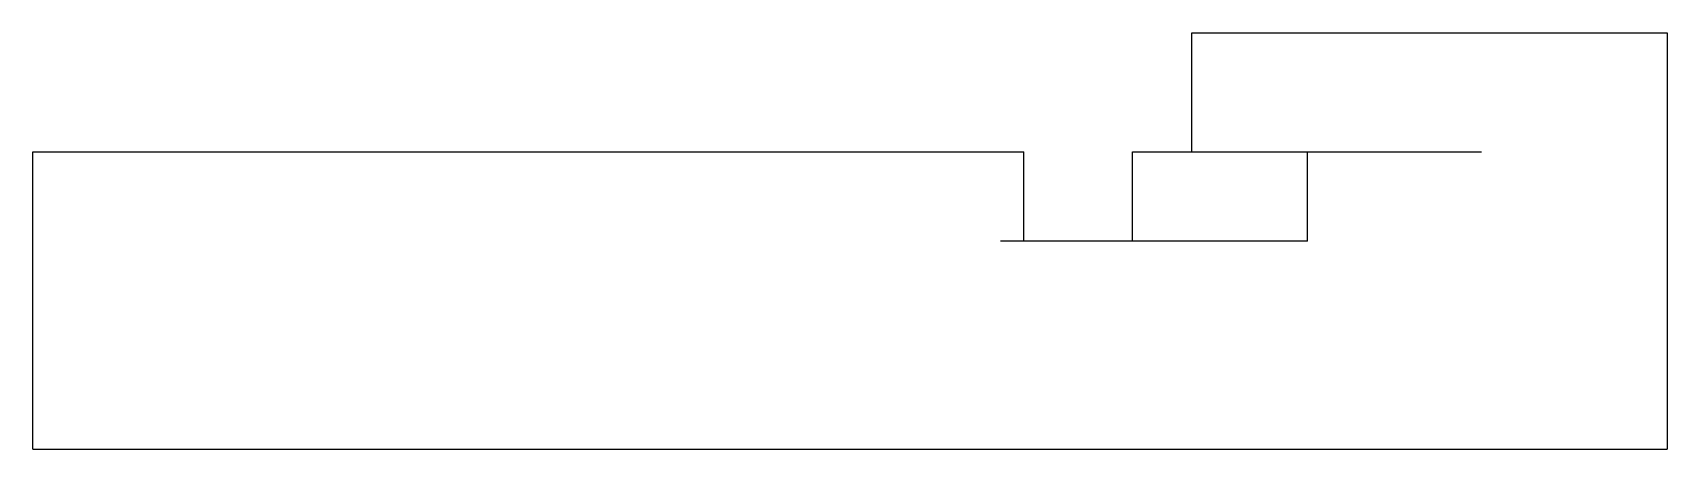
# Model space of a CAD drawing. Header units: metres. Extents: x -47 to 8, y 0 to 14.
import ezdxf

# ---------------------------------------------------------------- set-up
doc = ezdxf.new("R2010")
doc.units = ezdxf.units.M

msp = doc.modelspace()

# ---------------------------------------------------------------- linework, layer by layer
for points in [[(-8, 10), (-8, 10.08), (-8, 10.16), (-8, 10.24), (-8, 10.32), (-8, 10.4), (-8, 10.48), (-8, 10.56), (-8, 10.64), (-8, 10.72), (-8, 10.8), (-8, 10.88), (-8, 10.96), (-8, 11.04), (-8, 11.12), (-8, 11.2), (-8, 11.28), (-8, 11.36), (-8, 11.44), (-8, 11.52), (-8, 11.6), (-8, 11.68), (-8, 11.76), (-8, 11.84), (-8, 11.92), (-8, 12), (-8, 12.08), (-8, 12.16), (-8, 12.24), (-8, 12.32), (-8, 12.4), (-8, 12.48), (-8, 12.56), (-8, 12.64), (-8, 12.72), (-8, 12.8), (-8, 12.88), (-8, 12.96), (-8, 13.04), (-8, 13.12), (-8, 13.2), (-8, 13.28), (-8, 13.36), (-8, 13.44), (-8, 13.52), (-8, 13.6), (-8, 13.68), (-8, 13.76), (-8, 13.84), (-8, 13.92), (-8, 14)], [(-8, 14), (-7.944, 14), (-7.888, 14), (-7.832, 14), (-7.728, 14), (-7.563, 14), (-7.397, 14), (-7.231, 14), (-6.979, 14), (-6.712, 14), (-6.445, 14), (-6.153, 14), (-5.799, 14), (-5.444, 14), (-5.089, 14), (-4.685, 14), (-4.26, 14), (-3.835, 14), (-3.403, 14), (-2.93, 14), (-2.457, 14), (-1.983, 14), (-1.495, 14), (-0.997, 14), (-0.498, 14), (0, 14), (0.498, 14), (0.997, 14), (1.495, 14), (1.983, 14), (2.457, 14), (2.93, 14), (3.403, 14), (3.835, 14), (4.26, 14), (4.685, 14), (5.089, 14), (5.444, 14), (5.799, 14), (6.153, 14), (6.445, 14), (6.712, 14), (6.979, 14), (7.231, 14), (7.397, 14), (7.563, 14), (7.728, 14), (7.832, 14), (7.888, 14), (7.944, 14), (8, 14)], [(8, 14), (8, 13.72), (8, 13.44), (8, 13.16), (8, 12.88), (8, 12.6), (8, 12.32), (8, 12.04), (8, 11.76), (8, 11.48), (8, 11.2), (8, 10.92), (8, 10.64), (8, 10.36), (8, 10.08), (8, 9.8), (8, 9.52), (8, 9.24), (8, 8.96), (8, 8.68), (8, 8.4), (8, 8.12), (8, 7.84), (8, 7.56), (8, 7.28), (8, 7), (8, 6.72), (8, 6.44), (8, 6.16), (8, 5.88), (8, 5.6), (8, 5.32), (8, 5.04), (8, 4.76), (8, 4.48), (8, 4.2), (8, 3.92), (8, 3.64), (8, 3.36), (8, 3.08), (8, 2.8), (8, 2.52), (8, 2.24), (8, 1.96), (8, 1.68), (8, 1.4), (8, 1.12), (8, 0.84), (8, 0.56), (8, 0.28), (8, 0)], [(-47, 0), (-47, 0.2), (-47, 0.4), (-47, 0.6), (-47, 0.8), (-47, 1), (-47, 1.2), (-47, 1.4), (-47, 1.6), (-47, 1.8), (-47, 2), (-47, 2.2), (-47, 2.4), (-47, 2.6), (-47, 2.8), (-47, 3), (-47, 3.2), (-47, 3.4), (-47, 3.6), (-47, 3.8), (-47, 4), (-47, 4.2), (-47, 4.4), (-47, 4.6), (-47, 4.8), (-47, 5), (-47, 5.2), (-47, 5.4), (-47, 5.6), (-47, 5.8), (-47, 6), (-47, 6.2), (-47, 6.4), (-47, 6.6), (-47, 6.8), (-47, 7), (-47, 7.2), (-47, 7.4), (-47, 7.6), (-47, 7.8), (-47, 8), (-47, 8.2), (-47, 8.4), (-47, 8.6), (-47, 8.8), (-47, 9), (-47, 9.2), (-47, 9.4), (-47, 9.6), (-47, 9.8), (-47, 10)], [(-47, 10), (-46.966, 10), (-46.931, 10), (-46.897, 10), (-46.833, 10), (-46.731, 10), (-46.629, 10), (-46.526, 10), (-46.367, 10), (-46.198, 10), (-46.029, 10), (-45.842, 10), (-45.609, 10), (-45.377, 10), (-45.144, 10), (-44.869, 10), (-44.577, 10), (-44.284, 10), (-43.984, 10), (-43.636, 10), (-43.289, 10), (-42.941, 10), (-42.566, 10), (-42.169, 10), (-41.772, 10), (-41.375, 10), (-40.935, 10), (-40.495, 10), (-40.056, 10), (-39.6, 10), (-39.125, 10), (-38.649, 10), (-38.174, 10), (-37.674, 10), (-37.171, 10), (-36.667, 10), (-36.158, 10), (-35.635, 10), (-35.112, 10), (-34.588, 10), (-34.057, 10), (-33.523, 10), (-32.988, 10), (-32.454, 10), (-31.917, 10), (-31.38, 10), (-30.843, 10), (-30.31, 10), (-29.78, 10), (-29.249, 10), (-28.719, 10)], [(-28.719, 10), (-28.433, 10), (-28.147, 10), (-27.862, 10), (-27.576, 10), (-27.29, 10), (-27.004, 10), (-26.719, 10), (-26.433, 10), (-26.147, 10), (-25.861, 10), (-25.576, 10), (-25.29, 10), (-25.004, 10), (-24.718, 10), (-24.433, 10), (-24.147, 10), (-23.861, 10), (-23.575, 10), (-23.29, 10), (-23.004, 10), (-22.718, 10), (-22.432, 10), (-22.147, 10), (-21.861, 10), (-21.575, 10), (-21.289, 10), (-21.004, 10), (-20.718, 10), (-20.432, 10), (-20.146, 10), (-19.861, 10), (-19.575, 10), (-19.289, 10), (-19.003, 10), (-18.718, 10), (-18.432, 10), (-18.146, 10), (-17.86, 10), (-17.575, 10), (-17.289, 10), (-17.003, 10), (-16.717, 10), (-16.432, 10), (-16.146, 10), (-15.86, 10), (-15.574, 10), (-15.289, 10), (-15.003, 10), (-14.717, 10), (-14.431, 10)], [(-14.431, 10), (-14.405, 10), (-14.379, 10), (-14.353, 10), (-14.328, 10), (-14.303, 10), (-14.277, 10), (-14.252, 10), (-14.228, 10), (-14.204, 10), (-14.179, 10), (-14.156, 10), (-14.133, 10), (-14.11, 10), (-14.087, 10), (-14.065, 10), (-14.044, 10), (-14.022, 10), (-14.001, 10), (-13.981, 10), (-13.962, 10), (-13.942, 10), (-13.923, 10), (-13.905, 10), (-13.887, 10), (-13.87, 10), (-13.854, 10), (-13.838, 10), (-13.822, 10), (-13.807, 10), (-13.794, 10), (-13.78, 10), (-13.766, 10), (-13.755, 10), (-13.743, 10), (-13.732, 10), (-13.721, 10), (-13.712, 10), (-13.703, 10), (-13.694, 10), (-13.687, 10), (-13.681, 10), (-13.674, 10), (-13.668, 10), (-13.664, 10), (-13.66, 10), (-13.657, 10), (-13.654, 10), (-13.653, 10), (-13.652, 10), (-13.65, 10)], [(-13.65, 7), (-13.65, 7.06), (-13.65, 7.12), (-13.65, 7.18), (-13.65, 7.24), (-13.65, 7.3), (-13.65, 7.36), (-13.65, 7.42), (-13.65, 7.48), (-13.65, 7.54), (-13.65, 7.6), (-13.65, 7.66), (-13.65, 7.72), (-13.65, 7.78), (-13.65, 7.84), (-13.65, 7.9), (-13.65, 7.96), (-13.65, 8.02), (-13.65, 8.08), (-13.65, 8.14), (-13.65, 8.2), (-13.65, 8.26), (-13.65, 8.32), (-13.65, 8.38), (-13.65, 8.44), (-13.65, 8.5), (-13.65, 8.56), (-13.65, 8.62), (-13.65, 8.68), (-13.65, 8.74), (-13.65, 8.8), (-13.65, 8.86), (-13.65, 8.92), (-13.65, 8.98), (-13.65, 9.04), (-13.65, 9.1), (-13.65, 9.16), (-13.65, 9.22), (-13.65, 9.28), (-13.65, 9.34), (-13.65, 9.4), (-13.65, 9.46), (-13.65, 9.52), (-13.65, 9.58), (-13.65, 9.64), (-13.65, 9.7), (-13.65, 9.76), (-13.65, 9.82), (-13.65, 9.88), (-13.65, 9.94), (-13.65, 10)], [(-10, 7), (-10, 7.06), (-10, 7.12), (-10, 7.18), (-10, 7.24), (-10, 7.3), (-10, 7.36), (-10, 7.42), (-10, 7.48), (-10, 7.54), (-10, 7.6), (-10, 7.66), (-10, 7.72), (-10, 7.78), (-10, 7.84), (-10, 7.9), (-10, 7.96), (-10, 8.02), (-10, 8.08), (-10, 8.14), (-10, 8.2), (-10, 8.26), (-10, 8.32), (-10, 8.38), (-10, 8.44), (-10, 8.5), (-10, 8.56), (-10, 8.62), (-10, 8.68), (-10, 8.74), (-10, 8.8), (-10, 8.86), (-10, 8.92), (-10, 8.98), (-10, 9.04), (-10, 9.1), (-10, 9.16), (-10, 9.22), (-10, 9.28), (-10, 9.34), (-10, 9.4), (-10, 9.46), (-10, 9.52), (-10, 9.58), (-10, 9.64), (-10, 9.7), (-10, 9.76), (-10, 9.82), (-10, 9.88), (-10, 9.94), (-10, 10)], [(-10, 10), (-9.991, 10), (-9.981, 10), (-9.972, 10), (-9.954, 10), (-9.926, 10), (-9.898, 10), (-9.87, 10), (-9.826, 10), (-9.779, 10), (-9.732, 10), (-9.68, 10), (-9.616, 10), (-9.551, 10), (-9.486, 10), (-9.408, 10), (-9.325, 10), (-9.242, 10), (-9.157, 10), (-9.057, 10), (-8.957, 10), (-8.857, 10), (-8.748, 10), (-8.631, 10), (-8.514, 10), (-8.398, 10), (-8.265, 10), (-8.133, 10), (-8.001, 10), (-7.862, 10), (-7.715, 10), (-7.567, 10), (-7.42, 10), (-7.261, 10), (-7.099, 10), (-6.938, 10), (-6.773, 10), (-6.599, 10), (-6.425, 10), (-6.251, 10), (-6.069, 10), (-5.883, 10), (-5.697, 10), (-5.51, 10), (-5.314, 10), (-5.118, 10), (-4.922, 10), (-4.72, 10), (-4.515, 10), (-4.31, 10), (-4.105, 10)], [(-4.105, 10), (-3.988, 10), (-3.87, 10), (-3.753, 10), (-3.636, 10), (-3.519, 10), (-3.402, 10), (-3.285, 10), (-3.168, 10), (-3.051, 10), (-2.934, 10), (-2.817, 10), (-2.7, 10), (-2.582, 10), (-2.465, 10), (-2.348, 10), (-2.231, 10), (-2.114, 10), (-1.997, 10), (-1.88, 10), (-1.763, 10), (-1.646, 10), (-1.529, 10), (-1.412, 10), (-1.294, 10), (-1.177, 10), (-1.06, 10), (-0.943, 10), (-0.826, 10), (-0.709, 10), (-0.592, 10), (-0.475, 10), (-0.358, 10), (-0.241, 10), (-0.123, 10), (-0.006, 10), (0.111, 10), (0.228, 10), (0.345, 10), (0.462, 10), (0.579, 10), (0.696, 10), (0.813, 10), (0.93, 10), (1.047, 10), (1.165, 10), (1.282, 10), (1.399, 10), (1.516, 10), (1.633, 10), (1.75, 10)], [(-4.105, 7), (-4.105, 7.06), (-4.105, 7.12), (-4.105, 7.18), (-4.105, 7.24), (-4.105, 7.3), (-4.105, 7.36), (-4.105, 7.42), (-4.105, 7.48), (-4.105, 7.54), (-4.105, 7.6), (-4.105, 7.66), (-4.105, 7.72), (-4.105, 7.78), (-4.105, 7.84), (-4.105, 7.9), (-4.105, 7.96), (-4.105, 8.02), (-4.105, 8.08), (-4.105, 8.14), (-4.105, 8.2), (-4.105, 8.26), (-4.105, 8.32), (-4.105, 8.38), (-4.105, 8.44), (-4.105, 8.5), (-4.105, 8.56), (-4.105, 8.62), (-4.105, 8.68), (-4.105, 8.74), (-4.105, 8.8), (-4.105, 8.86), (-4.105, 8.92), (-4.105, 8.98), (-4.105, 9.04), (-4.105, 9.1), (-4.105, 9.16), (-4.105, 9.22), (-4.105, 9.28), (-4.105, 9.34), (-4.105, 9.4), (-4.105, 9.46), (-4.105, 9.52), (-4.105, 9.58), (-4.105, 9.64), (-4.105, 9.7), (-4.105, 9.76), (-4.105, 9.82), (-4.105, 9.88), (-4.105, 9.94), (-4.105, 10)], [(-4.105, 7), (-4.311, 7), (-4.518, 7), (-4.724, 7), (-4.931, 7), (-5.137, 7), (-5.344, 7), (-5.55, 7), (-5.757, 7), (-5.964, 7), (-6.17, 7), (-6.377, 7), (-6.583, 7), (-6.79, 7), (-6.996, 7), (-7.203, 7), (-7.409, 7), (-7.616, 7), (-7.822, 7), (-8.029, 7), (-8.235, 7), (-8.442, 7), (-8.648, 7), (-8.855, 7), (-9.062, 7), (-9.268, 7), (-9.475, 7), (-9.681, 7), (-9.888, 7), (-10.094, 7), (-10.301, 7), (-10.507, 7), (-10.714, 7), (-10.92, 7), (-11.127, 7), (-11.333, 7), (-11.54, 7), (-11.747, 7), (-11.953, 7), (-12.16, 7), (-12.366, 7), (-12.573, 7), (-12.779, 7), (-12.986, 7), (-13.192, 7), (-13.399, 7), (-13.605, 7), (-13.812, 7), (-14.018, 7), (-14.225, 7), (-14.431, 7)], [(-47, 0), (-46.966, 0), (-46.931, 0), (-46.897, 0), (-46.833, 0), (-46.731, 0), (-46.629, 0), (-46.526, 0), (-46.367, 0), (-46.198, 0), (-46.029, 0), (-45.842, 0), (-45.609, 0), (-45.377, 0), (-45.144, 0), (-44.869, 0), (-44.577, 0), (-44.284, 0), (-43.984, 0), (-43.636, 0), (-43.289, 0), (-42.941, 0), (-42.566, 0), (-42.169, 0), (-41.772, 0), (-41.375, 0), (-40.935, 0), (-40.495, 0), (-40.056, 0), (-39.6, 0), (-39.125, 0), (-38.649, 0), (-38.174, 0), (-37.674, 0), (-37.171, 0), (-36.667, 0), (-36.158, 0), (-35.635, 0), (-35.112, 0), (-34.588, 0), (-34.057, 0), (-33.523, 0), (-32.988, 0), (-32.454, 0), (-31.917, 0), (-31.38, 0), (-30.843, 0), (-30.31, 0), (-29.78, 0), (-29.249, 0), (-28.719, 0)], [(-28.719, 0), (-28.109, 0), (-27.5, 0), (-26.891, 0), (-26.281, 0), (-25.672, 0), (-25.062, 0), (-24.453, 0), (-23.844, 0), (-23.234, 0), (-22.625, 0), (-22.016, 0), (-21.406, 0), (-20.797, 0), (-20.187, 0), (-19.578, 0), (-18.969, 0), (-18.359, 0), (-17.75, 0), (-17.141, 0), (-16.531, 0), (-15.922, 0), (-15.312, 0), (-14.703, 0), (-14.094, 0), (-13.484, 0), (-12.875, 0), (-12.266, 0), (-11.656, 0), (-11.047, 0), (-10.437, 0), (-9.828, 0), (-9.219, 0), (-8.609, 0), (-8, 0), (-7.391, 0), (-6.781, 0), (-6.172, 0), (-5.562, 0), (-4.953, 0), (-4.344, 0), (-3.734, 0), (-3.125, 0), (-2.516, 0), (-1.906, 0), (-1.297, 0), (-0.687, 0), (-0.078, 0), (0.531, 0), (1.141, 0), (1.75, 0)], [(1.75, 0), (1.958, 0), (2.166, 0), (2.375, 0), (2.58, 0), (2.782, 0), (2.983, 0), (3.185, 0), (3.38, 0), (3.573, 0), (3.766, 0), (3.957, 0), (4.14, 0), (4.323, 0), (4.506, 0), (4.681, 0), (4.852, 0), (5.024, 0), (5.193, 0), (5.351, 0), (5.509, 0), (5.667, 0), (5.816, 0), (5.959, 0), (6.102, 0), (6.245, 0), (6.372, 0), (6.498, 0), (6.625, 0), (6.744, 0), (6.854, 0), (6.963, 0), (7.072, 0), (7.166, 0), (7.256, 0), (7.347, 0), (7.432, 0), (7.504, 0), (7.575, 0), (7.647, 0), (7.704, 0), (7.756, 0), (7.807, 0), (7.856, 0), (7.887, 0), (7.918, 0), (7.949, 0), (7.969, 0), (7.979, 0), (7.99, 0), (8, 0)]]:
    msp.add_lwpolyline(points)

doc.saveas('drawing.dxf')
